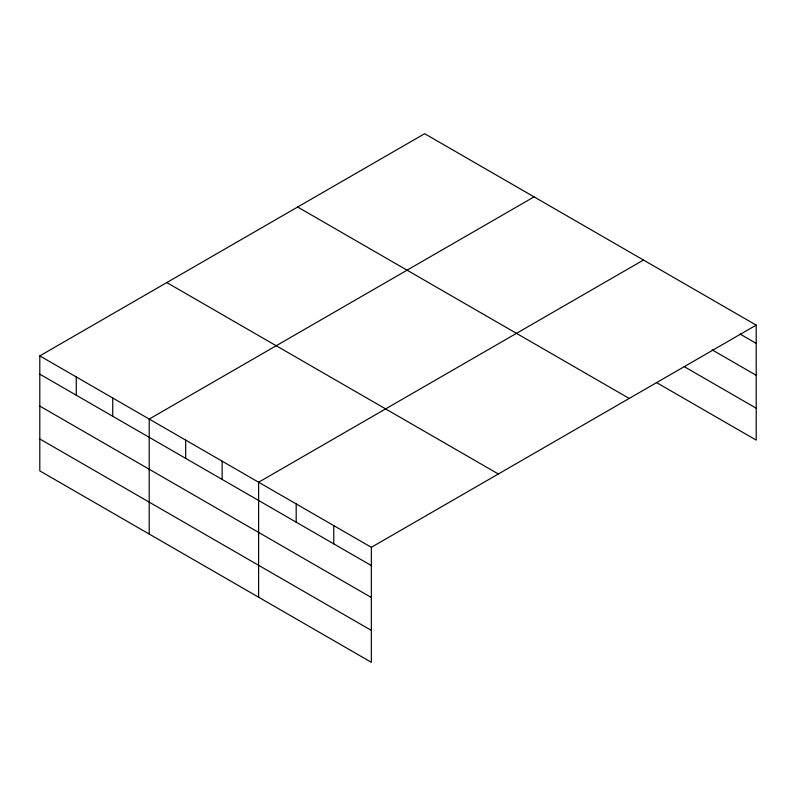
<?xml version="1.0" encoding="UTF-8"?>
<svg xmlns="http://www.w3.org/2000/svg" width="796" height="796" viewBox="0 0 796 796"><rect width="100%" height="100%" fill="white"/><g stroke="black" fill="none" stroke-linecap="round" stroke-linejoin="round"><path stroke-width="1.19" d="M39.8 355.892L371.344 547.31L371.344 662.302L39.8 470.884L39.8 355.892L424.656 133.698L756.2 325.116L756.2 440.108L656.362 382.468M534.066 196.861L149.21 419.064L149.21 534.056M643.476 260.033L258.62 482.227L258.62 597.219M371.344 547.31L756.2 325.116M740.101 334.081L756.2 343.375M712.181 349.882L756.2 375.294M684.271 366.657L756.2 408.189M297.654 207.02L629.198 398.438M166.802 282.57L498.346 473.988M39.8 374.16L371.344 565.568M39.8 406.079L371.344 597.488M39.8 438.964L371.344 630.382M333.773 525.619L333.773 543.877M296.192 503.918L296.192 522.186M222.154 461.173L222.154 479.431M185.677 440.118L185.677 458.377M112.743 398L112.743 416.268M76.267 376.946L76.267 395.214"/></g></svg>
